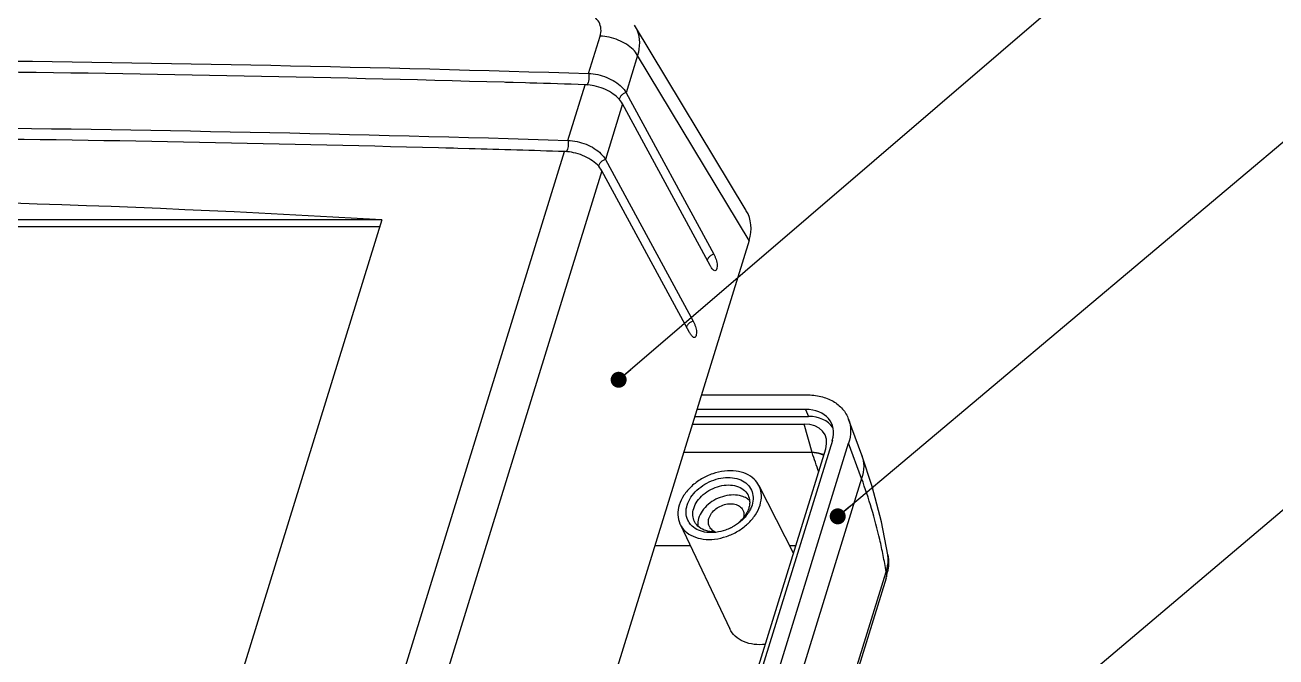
# Model space of a CAD drawing. Extents: x 3002 to 3805, y -1490 to -963.
# Drawn here: x 3200.7 to 3318, y -1359.4 to -1300.1 of the extents above; entities that cross this region are included whole.
import ezdxf

# ---------------------------------------------------------------- set-up
doc = ezdxf.new("R2010")
doc.units = 0
doc.header["$LTSCALE"] = 30.734
doc.layers.get('0').update_dxf_attribs({"linetype": 'CONTINUOUS'})
doc.layers.add('6', color=7, linetype='CONTINUOUS')
doc.layers.add('dim', color=3, linetype='CONTINUOUS', lineweight=9)
doc.styles.get("Standard").update_dxf_attribs({"font": 'txt', "width": 0.8})
doc.dimstyles.get("Standard").update_dxf_attribs({"dimtxt": 0.15625, "dimasz": 0.1875, "dimexe": 0.18, "dimexo": 0.0625, "dimgap": 0.09, "dimtad": 0, "dimtih": 1, "dimtoh": 1, "dimdsep": 46, "dimtxsty": 'Standard', "dimcen": 0.09, "dimadec": 0, "dimazin": 0, "dimtp": 0.01, "dimtm": 0.01, "dimtfac": 1, "dimtofl": 0, "dimtmove": 0, "dimatfit": 3, "dimfxl": 1, "dimtolj": 1, "dimarcsym": 0})

msp = doc.modelspace()

# ---------------------------------------------------------------- linework, layer by layer
at = {"color": 7, "linetype": 'Continuous'}
for p, q in [((3268.342, -1317.528), (3257.853, -1300.125)), ((3253.552, -1304.671), (3254.633, -1301.173)), ((3258.149, -1302.97), (3257.068, -1306.469)), ((3268.602, -1320.315), (3258.149, -1302.97)), ((3245.779, -1305.502), (3245.651, -1305.498)), ((3246.475, -1305.521), (3245.779, -1305.502)), ((3247.642, -1305.555), (3246.475, -1305.521)), ((3248.044, -1305.567), (3247.642, -1305.555)), ((3251.616, -1310.938), (3253.227, -1305.722)), ((3257.068, -1306.469), (3265.287, -1321.622)), ((3256.743, -1307.52), (3255.131, -1312.736)), ((3264.963, -1322.672), (3256.743, -1307.52)), ((3223.098, -1403.22), (3251.291, -1311.989)), ((3240.158, -1311.666), (3239.47, -1311.647)), ((3240.894, -1311.686), (3240.158, -1311.666)), ((3241.287, -1311.697), (3240.894, -1311.686)), ((3242.356, -1311.726), (3241.287, -1311.697)), ((3255.131, -1312.736), (3263.351, -1327.888)), ((3254.806, -1313.787), (3226.614, -1405.018)), ((3263.026, -1328.939), (3254.806, -1313.787)), ((3234.177, -1318.392), (3086.743, -1318.392)), ((3233.977, -1319.041), (3087.072, -1319.041)), ((3234.177, -1318.392), (3216.936, -1374.184)), ((3268.602, -1320.315), (3236.309, -1424.816))]:
    msp.add_line(p, q, dxfattribs=at)
for centre, radius, start, end in [((3253.092, -1310.102), 4.382, 87.00373, 88.22866), ((3160.321, -4256.907), 2946.323, 88.230675, 88.404509), ((3251.155, -1316.368), 4.382, 87.00373, 88.22866)]:
    msp.add_arc(centre, radius, start, end, dxfattribs=at)
for centre, major_axis, ratio, start_param, end_param in [((3290.722, -4224.437), (-227.719, 2904.412), 0.6532929, -0.0898502, -0.0125025), ((3263.254, -1320.323), (5.21, 2.57), 0.7204668, -0.59855, 0.0607155)]:
    msp.add_ellipse(centre, major_axis=major_axis, ratio=ratio, start_param=start_param, end_param=end_param, dxfattribs=at)
for points, start_tangent, end_tangent in [([(3254.633, -1301.173), (3254.714, -1300.492), (3254.531, -1299.871), (3254.102, -1299.369), (3253.466, -1299.036), (3252.686, -1298.906)], (0.2950166, 0.9554921), (-0.9996027, 0.0281851)), ([(3257.854, -1300.127), (3258.108, -1300.653), (3258.316, -1301.771), (3258.149, -1302.97)], (0.5159672, -0.8566083), (-0.2794302, -0.960166)), ([(3258.149, -1302.97), (3257.731, -1302.426), (3257.11, -1301.935), (3256.341, -1301.542), (3255.49, -1301.28), (3254.633, -1301.173)], (-0.4768304, 0.8789953), (-0.9995233, 0.0308745)), ([(3076.528, -1304.671), (3134.922, -1303.438), (3193.948, -1303.438), (3253.552, -1304.671)], (0.999493, 0.0318389), (0.9995233, -0.0308745)), ([(3245.651, -1305.498), (3193.624, -1304.489), (3134.597, -1304.489), (3085.907, -1305.431)], (-0.9995994, 0.028304), (-0.999601, -0.0282447)), ([(3253.552, -1304.671), (3253.586, -1304.945), (3253.574, -1305.241), (3253.521, -1305.507), (3253.434, -1305.695), (3253.38, -1305.752)], (0.2168222, -0.9762111), (-0.8116946, -0.5840821)), ([(3253.552, -1304.671), (3254.409, -1304.779), (3255.26, -1305.041), (3256.03, -1305.434), (3256.651, -1305.925), (3257.068, -1306.469)], (0.9995233, -0.0308745), (0.4768304, -0.8789953)), ([(3253.227, -1305.722), (3248.044, -1305.567)], (-0.9995233, 0.0308745), (-0.999576, 0.0291168)), ([(3256.326, -1306.976), (3255.705, -1306.485), (3254.935, -1306.092), (3254.085, -1305.83), (3253.321, -1305.726)], (-0.707942, 0.7062706), (-0.9986348, 0.0522347)), ([(3257.068, -1306.469), (3256.796, -1306.587), (3256.578, -1306.777), (3256.45, -1307.005)], (-0.9678449, -0.2515477), (-0.2929852, -0.956117)), ([(3256.743, -1307.52), (3256.326, -1306.976)], (-0.4768304, 0.8789953), (-0.707942, 0.7062706)), ([(3256.45, -1307.005), (3256.428, -1307.128)], (-0.2929852, -0.956117), (-0.0435299, -0.9990521)), ([(3074.592, -1310.938), (3132.985, -1309.705), (3192.012, -1309.705), (3251.616, -1310.938)], (0.999493, 0.0318389), (0.9995233, -0.0308745)), ([(3239.47, -1311.647), (3191.687, -1310.756), (3132.66, -1310.756), (3094.986, -1311.408)], (-0.9996392, 0.0268596), (-0.9997074, -0.024188)), ([(3251.616, -1310.938), (3251.649, -1311.211), (3251.638, -1311.508), (3251.584, -1311.774), (3251.498, -1311.962), (3251.444, -1312.018)], (0.2168222, -0.9762111), (-0.8116946, -0.5840821)), ([(3251.616, -1310.938), (3252.473, -1311.045), (3253.324, -1311.307), (3254.093, -1311.701), (3254.714, -1312.192), (3255.131, -1312.736)], (0.9995233, -0.0308745), (0.4768304, -0.8789953)), ([(3254.389, -1313.243), (3253.769, -1312.752), (3252.999, -1312.358), (3252.148, -1312.096), (3251.384, -1311.993)], (-0.707942, 0.7062706), (-0.9986348, 0.0522347)), ([(3254.806, -1313.787), (3254.389, -1313.243)], (-0.4768304, 0.8789953), (-0.707942, 0.7062706)), ([(3254.514, -1313.272), (3254.492, -1313.395)], (-0.2929852, -0.956117), (-0.0435299, -0.9990521)), ([(3255.131, -1312.736), (3254.86, -1312.853), (3254.641, -1313.044), (3254.514, -1313.272)], (-0.9678449, -0.2515477), (-0.2929852, -0.956117)), ([(3265.287, -1321.622), (3265.016, -1321.739), (3264.797, -1321.929), (3264.67, -1322.158)], (-0.9678449, -0.2515476), (-0.2952474, -0.9554208)), ([(3265.287, -1321.622), (3265.411, -1321.869), (3265.51, -1322.118), (3265.578, -1322.378), (3265.608, -1322.639), (3265.593, -1322.873), (3265.539, -1323.048), (3265.451, -1323.146), (3265.34, -1323.148), (3265.287, -1323.121)], (0.4768304, -0.8789953), (-0.8195189, 0.5730522)), ([(3265.287, -1323.121), (3265.219, -1323.059), (3265.094, -1322.895), (3264.963, -1322.672)], (-0.8195189, 0.5730522), (-0.4768304, 0.8789953)), ([(3263.351, -1327.888), (3263.08, -1328.006), (3262.861, -1328.196), (3262.733, -1328.424)], (-0.9678449, -0.2515476), (-0.2952474, -0.9554208)), ([(3263.35, -1329.388), (3263.283, -1329.326), (3263.157, -1329.162), (3263.026, -1328.939)], (-0.8195189, 0.5730522), (-0.4768304, 0.8789953)), ([(3263.351, -1327.888), (3263.474, -1328.136), (3263.573, -1328.385), (3263.642, -1328.644), (3263.671, -1328.906), (3263.657, -1329.139), (3263.603, -1329.314), (3263.515, -1329.412), (3263.404, -1329.415), (3263.35, -1329.388)], (0.4768304, -0.8789953), (-0.8195189, 0.5730522))]:
    msp.add_spline(points, degree=3, dxfattribs=dict(at, start_tangent=start_tangent, end_tangent=end_tangent))
at = {"layer": '6', "color": 7, "linetype": 'Continuous'}
for p, q in [((3264.127, -1334.796), (3273.997, -1334.796)), ((3263.503, -1336.815), (3274.179, -1336.815)), ((3273.882, -1336.166), (3263.704, -1336.166)), ((3273.882, -1336.166), (3274.179, -1336.815)), ((3279.173, -1340.453), (3277.926, -1337.066)), ((3263.283, -1337.529), (3273.758, -1337.529)), ((3274.508, -1340.208), (3273.758, -1337.529)), ((3276.409, -1339.063), (3243.947, -1444.111)), ((3245.644, -1443.835), (3277.938, -1339.333)), ((3279.158, -1342.646), (3277.938, -1339.333)), ((3243.437, -1444.548), (3275.786, -1339.869)), ((3274.508, -1340.208), (3262.455, -1340.208)), ((3280.145, -1343.378), (3279.173, -1340.452)), ((3279.158, -1342.646), (3246.989, -1446.744)), ((3269.52, -1343.292), (3272.754, -1349.678)), ((3262.136, -1346.916), (3266.801, -1356.734)), ((3259.767, -1348.906), (3263.081, -1348.906)), ((3272.363, -1348.906), (3272.993, -1348.906)), ((3281.611, -1349.781), (3281.61, -1349.778)), ((3281.448, -1351.967), (3249.882, -1454.112)), ((3249.888, -1453.518), (3281.454, -1351.373))]:
    msp.add_line(p, q, dxfattribs=at)
msp.add_lwpolyline([(3281.609, -1349.778), (3281.012, -1346.706), (3280.145, -1343.378)], dxfattribs=at)
for centre, radius, start, end in [((3232.879, -1355.576), 44.373, 17.76901, 20.2634), ((3267.464, -1345.969), 1.728, 52.5533, 58.64451), ((3267.517, -1345.898), 1.639, 45.14942, 52.52905), ((3265.699, -1344.004), 3.384, 324.54971, 326.77292), ((3264.514, -1345.755), 1.835, 220.16738, 226.69052), ((3264.88, -1343.172), 4.559, 296.17578, 297.74907), ((3231.186, -1359.718), 50.956, 9.426, 11.15246), ((3280.544, -1351.682), 0.947, 342.50733, 350.45469), ((3276.675, -1350.482), 4.999, 342.69046, 349.45548)]:
    msp.add_arc(centre, radius, start, end, dxfattribs=at)
for centre, major_axis, ratio, start_param, end_param in [((3272.998, -1339.066), (3.324, 1.634), 0.7206748, 5.6858022, 7.2553805), ((3273.262, -1339.715), (3.324, 1.634), 0.7206748, 0.0940448, 0.9721952), ((3273.004, -1339.889), (2.71, 1.346), 0.7156356, 5.6852998, 7.2473505)]:
    msp.add_ellipse(centre, major_axis=major_axis, ratio=ratio, start_param=start_param, end_param=end_param, dxfattribs=at)
for points, start_tangent, end_tangent in [([(3273.997, -1334.796), (3275.334, -1334.949), (3276.483, -1335.401), (3277.366, -1336.122), (3277.926, -1337.066)], (1, -0.0000001), (0.3460342, -0.9382219)), ([(3277.926, -1337.066), (3278.119, -1338.156), (3277.938, -1339.333)], (0.3460342, -0.9382219), (-0.2952473, -0.9554209)), ([(3275.616, -1340.43), (3275.315, -1340.318), (3274.508, -1340.208)], (-0.9103209, 0.4139031), (-0.999995, -0.0031695)), ([(3275.605, -1340.469), (3275.338, -1340.362), (3274.508, -1340.208)], (-0.9053989, 0.4245618), (-0.9985593, 0.0536596)), ([(3279.173, -1340.453), (3279.356, -1341.476), (3279.158, -1342.646)], (0.3451606, -0.9385436), (-0.3220815, -0.946712)), ([(3269.52, -1343.292), (3269.076, -1342.696), (3268.329, -1342.202), (3267.377, -1341.941), (3266.303, -1341.937), (3265.19, -1342.191), (3264.131, -1342.681), (3263.205, -1343.373), (3262.49, -1344.213), (3262.051, -1345.128)], (-0.4528068, 0.8916087), (-0.2952474, -0.9554208)), ([(3262.8, -1345.128), (3263.15, -1344.397), (3263.716, -1343.729), (3264.449, -1343.177), (3265.293, -1342.78), (3266.187, -1342.571), (3267.05, -1342.568), (3267.817, -1342.771), (3268.424, -1343.165), (3268.824, -1343.72), (3268.981, -1344.394)], (0.2952474, 0.9554208), (0.0399289, -0.9992025)), ([(3281.179, -1349.862), (3280.86, -1348.366), (3280.094, -1345.455), (3279.158, -1342.646)], (-0.1935024, 0.9810998), (-0.3473138, 0.9377489)), ([(3263.413, -1345.439), (3263.749, -1344.761), (3264.304, -1344.149), (3265.025, -1343.664), (3265.84, -1343.353), (3266.67, -1343.245), (3267.434, -1343.353), (3268.056, -1343.664), (3268.477, -1344.149), (3268.506, -1344.205)], (0.2952474, 0.9554208), (0.4392651, -0.8983575)), ([(3268.363, -1344.493), (3267.899, -1344.287), (3267.138, -1344.178), (3266.31, -1344.282), (3265.5, -1344.588), (3264.778, -1345.068), (3264.213, -1345.684), (3263.871, -1346.371)], (-0.8535725, 0.5209741), (-0.2952474, -0.9554208)), ([(3269.628, -1345.128), (3269.755, -1344.217), (3269.564, -1343.384), (3269.52, -1343.292)], (0.2952474, 0.9554208), (-0.4528068, 0.8916087)), ([(3262.051, -1345.128), (3261.924, -1346.039), (3262.115, -1346.872), (3262.135, -1346.915)], (-0.2952474, -0.9554208), (0.429889, -0.9028818)), ([(3263.112, -1346.939), (3262.856, -1346.536), (3262.698, -1345.862), (3262.8, -1345.128)], (-0.6449286, 0.7642429), (0.2952474, 0.9554208)), ([(3264.838, -1346.371), (3265.082, -1345.9), (3265.489, -1345.489), (3266.006, -1345.186), (3266.581, -1345.022), (3267.14, -1345.02), (3267.617, -1345.181), (3267.952, -1345.483), (3268.02, -1345.599)], (0.2952474, 0.9554208), (0.4390257, -0.8984745)), ([(3268.457, -1346.899), (3268.474, -1346.883), (3269.19, -1346.042), (3269.628, -1345.128)], (0.7348201, 0.6782621), (0.2952474, 0.9554208)), ([(3268.506, -1344.205), (3268.654, -1344.761)], (0.4392651, -0.8983575), (0.0741657, -0.9972459)), ([(3268.645, -1345.099), (3268.571, -1345.439)], (-0.1242082, -0.9922562), (-0.2952474, -0.9554208)), ([(3268.654, -1344.761), (3268.645, -1345.099)], (0.0741657, -0.9972459), (-0.1242082, -0.9922562)), ([(3268.879, -1345.128), (3268.726, -1345.513)], (-0.2952474, -0.9554208), (-0.437397, -0.8992685)), ([(3268.981, -1344.394), (3268.879, -1345.128)], (0.0399289, -0.9992025), (-0.2952474, -0.9554208)), ([(3263.479, -1346.672), (3263.33, -1346.116), (3263.413, -1345.439)], (-0.4392651, 0.8983575), (0.2952474, 0.9554208)), ([(3263.871, -1346.371), (3263.787, -1347.046)], (-0.2952474, -0.9554208), (0.0723245, -0.9973812)), ([(3264.88, -1347.143), (3264.791, -1346.844), (3264.838, -1346.371)], (-0.4390257, 0.8984745), (0.2952474, 0.9554208)), ([(3267.963, -1346.527), (3267.23, -1347.079), (3267.003, -1347.207)], (-0.7294716, -0.6840111), (-0.8849955, -0.4655996)), ([(3268.236, -1346.116), (3267.68, -1346.728)], (-0.5680347, -0.8230046), (-0.7585074, -0.6516644)), ([(3268.455, -1345.967), (3267.963, -1346.527)], (-0.5799187, -0.8146744), (-0.7294716, -0.6840111)), ([(3268.02, -1345.599), (3268.109, -1345.898), (3268.081, -1346.303)], (0.4390257, -0.8984745), (-0.2426819, -0.9701059)), ([(3268.571, -1345.439), (3268.236, -1346.116)], (-0.2952474, -0.9554208), (-0.5680347, -0.8230046)), ([(3268.726, -1345.513), (3268.529, -1345.859)], (-0.437397, -0.8992685), (-0.5478793, -0.8365574)), ([(3262.135, -1346.915), (3262.603, -1347.56), (3263.35, -1348.054), (3264.302, -1348.315), (3265.376, -1348.319), (3266.489, -1348.065), (3267.549, -1347.574), (3268.457, -1346.899)], (0.429889, -0.9028818), (0.7348201, 0.6782621)), ([(3264.881, -1347.709), (3264.629, -1347.688), (3263.862, -1347.484), (3263.255, -1347.091)], (-0.9989434, 0.0459575), (-0.7276109, 0.6859901)), ([(3265.314, -1347.632), (3264.551, -1347.525), (3263.928, -1347.213), (3263.507, -1346.728), (3263.479, -1346.672)], (-1, 0.0000004), (-0.4392651, 0.8983575)), ([(3265.435, -1347.635), (3265.283, -1347.562), (3264.947, -1347.259), (3264.88, -1347.143)], (-0.9278715, 0.3729001), (-0.4390257, 0.8984745)), ([(3266.891, -1347.264), (3266.386, -1347.476), (3265.493, -1347.685), (3264.881, -1347.709)], (-0.8974454, -0.4411255), (-0.9989434, 0.0459575)), ([(3281.454, -1351.373), (3281.649, -1350.276), (3281.61, -1349.781)], (0.3293213, 0.9442179), (-0.1618532, 0.9868148)), ([(3281.611, -1349.781), (3281.669, -1350.659), (3281.59, -1351.397)], (0.161826, -0.9868193), (-0.182762, -0.9831572)), ([(3281.454, -1351.373), (3281.478, -1351.84)], (0.2482398, -0.9686986), (-0.1659124, -0.9861405)), ([(3270.127, -1358.187), (3269.07, -1358.184), (3268.082, -1357.922), (3267.301, -1357.415), (3266.801, -1356.734)], (-0.9940204, -0.1091946), (-0.4297944, 0.9029268))]:
    msp.add_spline(points, degree=3, dxfattribs=dict(at, start_tangent=start_tangent, end_tangent=end_tangent))

# ---------------------------------------------------------------- leaders
at = {"layer": 'dim', "color": 4}
for points in [[(3256.373, -1333.383), (3323.301, -1275.935)], [(3276.914, -1346.185), (3324.665, -1306.046)], [(3281.654, -1376.877), (3324.665, -1340.464)]]:
    msp.add_leader(points, dimstyle='Standard', override={"dimasz": 1.5, "dimexe": 10.0584, "dimexo": 3.4925, "dimdec": 4, "dimzin": 0, "dimcen": 5.0292, "dimtp": 0, "dimtm": 0, "dimtdec": 4, "dimldrblk": 'Dot', "dimtzin": 0}, dxfattribs=at)

doc.saveas('drawing.dxf')
